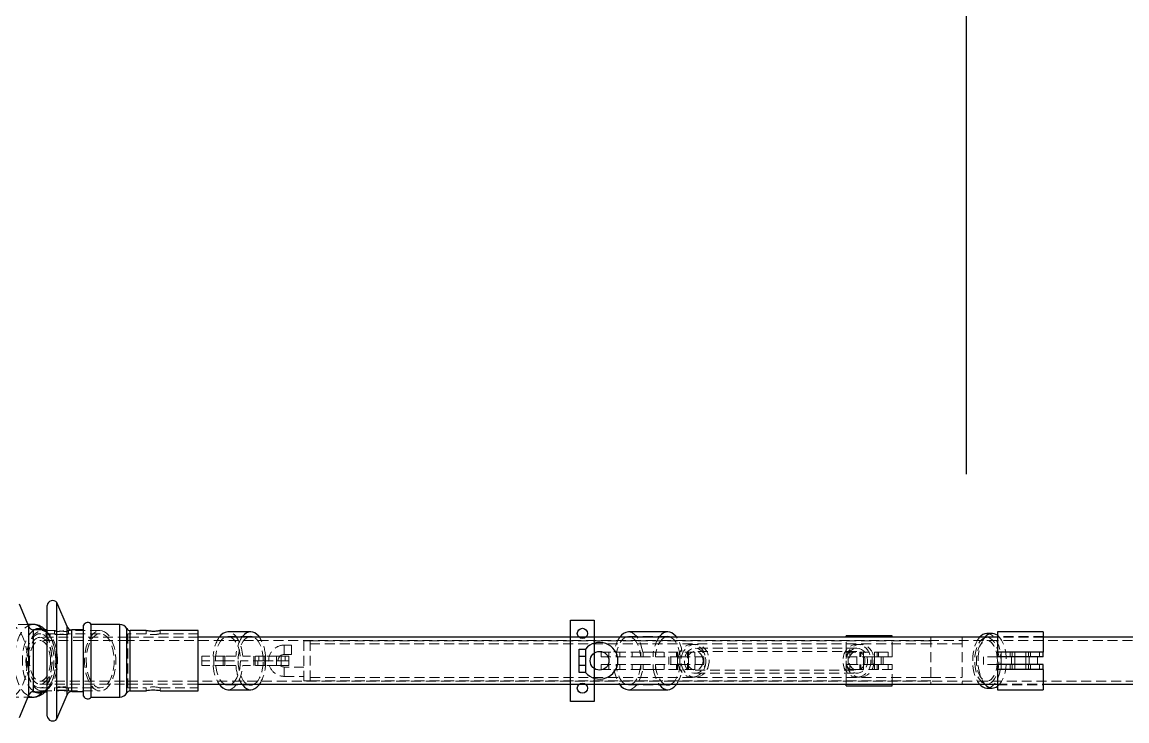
# Model space of a CAD drawing. Header units: millimetres. Extents: x 25083 to 52777, y 24772 to 45779.
# Drawn here: x 48814 to 49521, y 37938 to 38385 of the extents above; entities that cross this region are included whole.
import ezdxf

# ---------------------------------------------------------------- set-up
doc = ezdxf.new("R2010")
doc.units = ezdxf.units.MM
doc.linetypes.add('HIDDEN', pattern=[9.525, 6.35, -3.175])

# ---------------------------------------------------------------- blocks, each defined once
blk = doc.blocks.new('zw$9518')
at = {"color": 7, "linetype": 'Continuous', "lineweight": 25}
for p, q in [((570.81, 191.9), (564.8, 206.26)), ((582.4, 134.67), (582.4, 205.33)), ((595.23, 191.81), (588.74, 207.19)), ((588.74, 132.81), (588.74, 207.19)), ((573.53, 193.2), (570.26, 193.22)), ((570.81, 148.1), (570.81, 191.9)), ((595.23, 148.19), (595.23, 191.81)), ((605.83, 147.3), (605.83, 192.7)), ((628.98, 193.2), (610.66, 193.26)), ((610.66, 146.74), (610.66, 193.26)), ((582.4, 189.77), (573.71, 189.77)), ((605.83, 189.73), (598.17, 189.73)), ((645.77, 189.31), (635.65, 189.31)), ((679.11, 189.31), (654.71, 189.31)), ((679.11, 150.69), (679.11, 189.31)), ((1190.03, 185), (679.11, 185)), ((712.62, 188.5), (698.07, 188.5)), ((979.31, 188.5), (954.15, 188.5)), ((1122.68, 186), (1093.28, 186)), ((1093.28, 185), (1093.28, 186)), ((1122.68, 185), (1122.68, 186)), ((1186.75, 187.5), (1183.33, 187.5)), ((1219.43, 188.5), (1190.03, 188.5)), ((1190.03, 188.5), (1190.03, 175.5)), ((1219.43, 188.5), (1219.43, 175.5)), ((1362.16, 185), (1219.43, 185)), ((1190.03, 172.5), (1190.03, 175.5)), ((1219.43, 175.5), (1190.03, 175.5)), ((1219.43, 172.5), (1190.03, 172.5)), ((1219.43, 172.5), (1219.43, 175.5)), ((1219.43, 167.5), (1190.03, 167.5)), ((1190.03, 164.5), (1190.03, 167.5)), ((1219.43, 164.5), (1190.03, 164.5)), ((1190.03, 164.5), (1190.03, 151.5)), ((1219.43, 164.5), (1219.43, 167.5)), ((1219.43, 164.5), (1219.43, 151.5)), ((573.71, 150.23), (582.4, 150.23)), ((598.17, 150.27), (605.83, 150.27)), ((635.65, 150.69), (645.77, 150.69)), ((654.71, 150.69), (679.11, 150.69)), ((679.11, 155), (1190.03, 155)), ((698.07, 151.5), (712.62, 151.5)), ((954.15, 151.5), (979.31, 151.5)), ((1093.28, 154), (1093.28, 155)), ((1093.28, 154), (1122.68, 154)), ((1122.68, 154), (1122.68, 155)), ((1183.33, 152.5), (1186.75, 152.5)), ((1190.03, 151.5), (1219.43, 151.5)), ((1219.43, 155), (1362.16, 155)), ((564.8, 133.74), (570.81, 148.1)), ((570.26, 146.78), (573.53, 146.8)), ((588.74, 132.81), (595.23, 148.19)), ((610.66, 146.74), (628.98, 146.8))]:
    blk.add_line(p, q, dxfattribs=at)
at = {"color": 7, "linetype": 'HIDDEN', "lineweight": 18}
for p, q in [((582.4, 189.77), (582.4, 205.33)), ((570.26, 193.22), (557.99, 193.26)), ((573.56, 193.2), (574.11, 193.18)), ((628.98, 193.2), (628.98, 146.8)), ((573.71, 189.77), (573.71, 150.23)), ((587.87, 187.31), (577.89, 187.31)), ((634.11, 185), (577.89, 185)), ((579.22, 189.31), (579.32, 189.31)), ((587.87, 189.31), (579.22, 189.31)), ((582.4, 150.23), (582.4, 189.77)), ((582.4, 189.77), (582.4, 189.77)), ((585.06, 184.15), (585.18, 183.9)), ((587.17, 189.31), (587.17, 187.15)), ((616.41, 189.31), (595.53, 189.31)), ((616.41, 187.31), (595.53, 187.31)), ((596.17, 187.14), (596.17, 189.31)), ((598.17, 189.73), (598.17, 150.27)), ((633.43, 190.61), (633.43, 149.39)), ((634.11, 187.31), (634.11, 152.69)), ((645.77, 187.31), (634.11, 187.31)), ((679.11, 185), (634.11, 185)), ((635.65, 189.31), (635.65, 150.69)), ((645.71, 189.31), (645.71, 187.29)), ((654.71, 187.31), (654.71, 189.31)), ((679.11, 187.31), (654.71, 187.31)), ((712.62, 185.5), (698.07, 185.5)), ((979.31, 185.5), (954.15, 185.5)), ((1093.28, 175.5), (1093.28, 185)), ((1122.68, 175.5), (1122.68, 185)), ((1147.44, 185), (1147.44, 155)), ((1167.44, 185), (1167.44, 155)), ((1219.43, 185.5), (1190.03, 185.5)), ((1219.43, 185), (1190.03, 185)), ((634.11, 183), (577.89, 183)), ((1362.16, 183), (634.11, 183)), ((738.7, 180), (734.12, 180)), ((734.12, 179.95), (734.12, 174.05)), ((738.7, 174), (738.7, 180)), ((746.7, 157.25), (746.7, 182.75)), ((750.7, 182.75), (746.7, 182.75)), ((750.7, 182.75), (750.7, 157.25)), ((1147.44, 182.75), (750.7, 182.75)), ((1147.44, 180.75), (750.7, 180.75)), ((996.8, 180.5), (994.73, 180.5)), ((1100.23, 178), (996.8, 178)), ((1102.29, 180.5), (1100.23, 180.5)), ((1167.44, 180.75), (1147.44, 180.75)), ((681.47, 170), (681.47, 173)), ((696.02, 173), (681.47, 173)), ((681.47, 167), (681.47, 170)), ((696.02, 170), (681.47, 170)), ((689.11, 173), (689.11, 170)), ((689.11, 170), (689.11, 167)), ((695.11, 170), (695.11, 173)), ((695.11, 167), (695.11, 170)), ((703.18, 173), (696.02, 173)), ((696.02, 170), (696.02, 173)), ((696.02, 167), (696.02, 170)), ((696.02, 170), (704.61, 170)), ((720.64, 170), (706.09, 170)), ((722.06, 173), (707.51, 173)), ((714.67, 170), (714.67, 173)), ((714.67, 167), (714.67, 170)), ((715.59, 173), (715.59, 170)), ((715.59, 170), (715.59, 167)), ((717.12, 170), (717.12, 167)), ((717.84, 173), (717.84, 170)), ((720.64, 170), (729.22, 170)), ((721.59, 170), (721.59, 173)), ((721.59, 167), (721.59, 170)), ((729.22, 173), (722.06, 173)), ((722.12, 173), (722.12, 170)), ((722.12, 170), (722.12, 167)), ((729.22, 170), (729.22, 173)), ((729.22, 173), (734.73, 173)), ((729.22, 167), (729.22, 170)), ((729.22, 170), (734.73, 170)), ((732.12, 170), (732.12, 173)), ((732.12, 167), (732.12, 170)), ((734.12, 174), (738.7, 174)), ((734.73, 173), (734.73, 170)), ((734.73, 173), (737.12, 173)), ((735.68, 170), (734.73, 170)), ((737.12, 170), (734.73, 170)), ((737.12, 170), (735.68, 170)), ((737.12, 170), (737.12, 173)), ((737.12, 167), (737.12, 170)), ((936.82, 172.5), (936.82, 175.5)), ((961.98, 175.5), (936.82, 175.5)), ((961.98, 172.5), (936.82, 172.5)), ((941.64, 175.5), (941.64, 172.5)), ((948.64, 172.5), (948.64, 175.5)), ((956.53, 175.5), (956.53, 172.5)), ((970.17, 175.5), (961.98, 175.5)), ((961.98, 172.5), (961.98, 175.5)), ((961.98, 172.5), (971.4, 172.5)), ((963.53, 172.5), (963.53, 175.5)), ((969.92, 175.5), (969.92, 172.5)), ((970.17, 175.5), (988.44, 175.5)), ((987.22, 172.5), (971.4, 172.5)), ((971.47, 172.5), (971.47, 175.5)), ((976.92, 172.5), (976.92, 175.5)), ((980.04, 172.5), (980.04, 167.5)), ((981.34, 167.5), (981.34, 172.5)), ((984.82, 175.5), (984.82, 172.5)), ((985.54, 175.5), (985.54, 172.5)), ((985.54, 172.5), (985.54, 167.5)), ((985.59, 172.5), (985.59, 175.5)), ((987.03, 172.5), (987.03, 167.5)), ((987.22, 172.5), (996.63, 172.5)), ((996.63, 175.5), (988.44, 175.5)), ((991.82, 172.5), (991.82, 175.5)), ((992.54, 172.5), (992.54, 175.5)), ((992.54, 167.5), (992.54, 172.5)), ((996.54, 172.5), (996.54, 175.5)), ((996.63, 172.5), (996.63, 175.5)), ((996.63, 172.5), (996.74, 172.5)), ((996.74, 172.5), (996.74, 167.5)), ((996.74, 172.5), (1002.43, 172.5)), ((1100.23, 176), (996.8, 176)), ((1002.43, 167.5), (1002.43, 172.5)), ((1093.28, 172.5), (1093.28, 175.5)), ((1093.28, 175.5), (1102.02, 175.5)), ((1093.28, 172.5), (1094.59, 172.5)), ((1094.59, 172.5), (1094.59, 167.5)), ((1110, 172.5), (1094.59, 172.5)), ((1095.78, 175.5), (1095.78, 172.5)), ((1100.28, 167.5), (1100.28, 172.5)), ((1102.02, 172.5), (1102.02, 175.5)), ((1102.02, 175.5), (1113.94, 175.5)), ((1102.78, 172.5), (1102.78, 175.5)), ((1104.48, 175.5), (1104.48, 172.5)), ((1104.48, 172.5), (1104.48, 167.5)), ((1110, 167.5), (1110, 172.5)), ((1115.69, 172.5), (1110, 172.5)), ((1111.48, 172.5), (1111.48, 175.5)), ((1111.48, 167.5), (1111.48, 172.5)), ((1113.18, 175.5), (1113.18, 172.5)), ((1113.94, 172.5), (1113.94, 175.5)), ((1113.94, 175.5), (1122.68, 175.5)), ((1115.69, 172.5), (1115.69, 167.5)), ((1116.96, 172.5), (1115.69, 172.5)), ((1116.96, 172.5), (1122.68, 172.5)), ((1116.98, 167.5), (1116.98, 172.5)), ((1120.18, 172.5), (1120.18, 175.5)), ((1122.68, 172.5), (1122.68, 175.5)), ((1181.07, 172.5), (1181.07, 167.5)), ((1190.03, 172.5), (1181.07, 172.5)), ((1192.44, 167.5), (1192.44, 172.5)), ((1192.53, 175.5), (1192.53, 172.5)), ((1198.33, 172.5), (1198.33, 175.5)), ((1199.04, 167.5), (1199.04, 172.5)), ((1199.53, 172.5), (1199.53, 175.5)), ((1201.23, 175.5), (1201.23, 172.5)), ((1201.23, 172.5), (1201.23, 167.5)), ((1208.23, 172.5), (1208.23, 175.5)), ((1208.23, 167.5), (1208.23, 172.5)), ((1209.93, 175.5), (1209.93, 172.5)), ((1210.42, 172.5), (1210.42, 167.5)), ((1211.13, 172.5), (1211.13, 175.5)), ((1215.73, 167.5), (1215.73, 172.5)), ((1216.93, 172.5), (1216.93, 175.5)), ((696.02, 167), (681.47, 167)), ((703.18, 167), (696.02, 167)), ((722.06, 167), (707.51, 167)), ((729.22, 167), (722.06, 167)), ((735.68, 167), (729.22, 167)), ((734.12, 166), (734.12, 160)), ((746.7, 166), (734.12, 166)), ((737.12, 167), (735.68, 167)), ((936.82, 164.5), (936.82, 167.5)), ((961.98, 167.5), (936.82, 167.5)), ((961.98, 164.5), (936.82, 164.5)), ((941.64, 167.5), (941.64, 164.5)), ((948.64, 164.5), (948.64, 167.5)), ((956.53, 167.5), (956.53, 164.5)), ((961.98, 164.5), (961.98, 167.5)), ((961.98, 167.5), (971.4, 167.5)), ((970.17, 164.5), (961.98, 164.5)), ((963.53, 164.5), (963.53, 167.5)), ((969.92, 167.5), (969.92, 164.5)), ((970.17, 164.5), (988.44, 164.5)), ((987.22, 167.5), (971.4, 167.5)), ((971.47, 164.5), (971.47, 167.5)), ((976.92, 164.5), (976.92, 167.5)), ((984.82, 167.5), (984.82, 164.5)), ((985.54, 167.5), (985.54, 164.5)), ((985.59, 167.5), (985.59, 164.5)), ((987.22, 167.5), (996.63, 167.5)), ((996.63, 164.5), (988.44, 164.5)), ((991.82, 164.5), (991.82, 167.5)), ((992.54, 164.5), (992.54, 167.5)), ((996.74, 167.5), (996.54, 167.5)), ((996.54, 167.5), (996.54, 164.5)), ((996.63, 164.5), (996.63, 167.5)), ((996.74, 167.5), (1002.43, 167.5)), ((996.8, 164), (1100.23, 164)), ((1093.28, 164.5), (1093.28, 167.5)), ((1093.28, 167.5), (1094.59, 167.5)), ((1102.02, 164.5), (1093.28, 164.5)), ((1093.28, 155), (1093.28, 164.5)), ((1094.59, 167.5), (1110, 167.5)), ((1095.78, 167.5), (1095.78, 164.5)), ((1102.02, 167.5), (1102.02, 164.5)), ((1113.94, 164.5), (1102.02, 164.5)), ((1102.78, 164.5), (1102.78, 167.5)), ((1104.48, 167.5), (1104.48, 164.5)), ((1115.69, 167.5), (1110, 167.5)), ((1111.48, 164.5), (1111.48, 167.5)), ((1113.18, 167.5), (1113.18, 164.5)), ((1113.94, 167.5), (1113.94, 164.5)), ((1122.68, 164.5), (1113.94, 164.5)), ((1115.69, 167.5), (1116.96, 167.5)), ((1116.96, 167.5), (1122.68, 167.5)), ((1120.18, 164.5), (1120.18, 167.5)), ((1122.68, 164.5), (1122.68, 167.5)), ((1122.68, 155), (1122.68, 164.5)), ((1190.03, 167.5), (1181.07, 167.5)), ((1192.53, 167.5), (1192.53, 164.5)), ((1198.33, 167.5), (1198.33, 164.5)), ((1199.53, 164.5), (1199.53, 167.5)), ((1201.23, 167.5), (1201.23, 164.5)), ((1208.23, 164.5), (1208.23, 167.5)), ((1209.93, 167.5), (1209.93, 164.5)), ((1211.13, 167.5), (1211.13, 164.5)), ((1216.93, 164.5), (1216.93, 167.5)), ((577.89, 157), (634.11, 157)), ((634.11, 157), (1362.16, 157)), ((734.12, 160), (746.7, 160)), ((746.7, 157.25), (750.7, 157.25)), ((750.7, 159.25), (1147.44, 159.25)), ((750.7, 157.25), (1147.44, 157.25)), ((994.73, 159.5), (996.8, 159.5)), ((996.8, 162), (1100.23, 162)), ((1100.23, 159.5), (1102.29, 159.5)), ((1147.44, 159.25), (1167.44, 159.25)), ((577.89, 155), (634.11, 155)), ((577.89, 152.69), (587.87, 152.69)), ((579.22, 150.69), (587.87, 150.69)), ((582.4, 134.67), (582.4, 150.23)), ((582.4, 150.23), (582.4, 150.23)), ((587.17, 152.85), (587.17, 150.69)), ((595.53, 152.69), (616.41, 152.69)), ((595.53, 150.69), (616.41, 150.69)), ((596.17, 150.69), (596.17, 152.86)), ((634.11, 155), (679.11, 155)), ((634.11, 152.69), (645.77, 152.69)), ((645.71, 152.71), (645.71, 150.69)), ((654.71, 152.69), (679.11, 152.69)), ((654.71, 150.69), (654.71, 152.69)), ((698.07, 154.5), (712.62, 154.5)), ((954.15, 154.5), (979.31, 154.5)), ((1190.03, 155), (1219.43, 155)), ((1190.03, 154.5), (1219.43, 154.5)), ((557.99, 146.74), (570.26, 146.78))]:
    blk.add_line(p, q, dxfattribs=at)
at = {"color": 8, "linetype": 'Continuous', "lineweight": 25}
for p, q in [((628.98, 146.8), (628.98, 193.2)), ((573.71, 150.23), (573.71, 189.77)), ((598.17, 150.27), (598.17, 189.73)), ((633.43, 149.39), (633.43, 190.61)), ((635.65, 150.69), (635.65, 189.31))]:
    blk.add_line(p, q, dxfattribs=at)
at = {"color": 7, "linetype": 'HIDDEN', "lineweight": 18, "flags": 128}
for points in [[(557.85, 193.26), (558.57, 193.22), (560.04, 192.86), (561.48, 192.16), (562.86, 191.13), (564.16, 189.78), (565.37, 188.12), (566.47, 186.19), (567.43, 184.02), (568.25, 181.63), (568.91, 179.07), (569.4, 176.37), (569.72, 173.57), (569.85, 170.72), (569.81, 167.85), (569.58, 165.02), (569.17, 162.27), (568.6, 159.63), (567.86, 157.15), (566.96, 154.87), (565.93, 152.81), (564.78, 151.02), (563.52, 149.51), (562.18, 148.31), (560.76, 147.44), (559.31, 146.92), (557.83, 146.74)], [(570.56, 147.51), (569.18, 148.36), (567.83, 149.56), (566.58, 151.06), (565.43, 152.85), (564.4, 154.9), (563.51, 157.18), (562.77, 159.66), (562.19, 162.29), (561.79, 165.04), (561.56, 167.86), (561.52, 170.71), (561.65, 173.56), (561.97, 176.35), (562.46, 179.04), (563.12, 181.6), (563.93, 183.98), (564.9, 186.15), (565.99, 188.08), (567.19, 189.73), (568.49, 191.08), (569.87, 192.11), (570.56, 192.49)], [(574.21, 193.16), (574.25, 193.16), (575.72, 192.81), (577.15, 192.11), (578.53, 191.08), (579.83, 189.73), (581.03, 188.08), (582.12, 186.15), (583.09, 183.98), (583.9, 181.6), (584.56, 179.04), (585.05, 176.35), (585.37, 173.56), (585.5, 170.71), (585.46, 167.86), (585.23, 165.04), (584.83, 162.29), (584.25, 159.66), (583.51, 157.18), (582.62, 154.9), (581.59, 152.85), (580.44, 151.06), (579.19, 149.56), (577.84, 148.36), (576.44, 147.5), (574.98, 146.97), (573.51, 146.8)], [(574.3, 150.23), (573.23, 150.96), (571.98, 152.15), (570.82, 153.65), (569.78, 155.43), (568.86, 157.46), (568.08, 159.7), (567.47, 162.11), (567.02, 164.67), (566.75, 167.31), (566.66, 170), (566.75, 172.69), (567.02, 175.33), (567.47, 177.89), (568.08, 180.3), (568.86, 182.54), (569.78, 184.57), (570.82, 186.35), (571.98, 187.85), (573.23, 189.04), (574.3, 189.77)], [(577.89, 187.31), (576.62, 187.13), (575.37, 186.61), (574.18, 185.74), (573.06, 184.56), (572.03, 183.08), (571.13, 181.33), (570.36, 179.36), (569.75, 177.19), (569.31, 174.88), (569.03, 172.46), (568.94, 170), (569.03, 167.54), (569.31, 165.12), (569.75, 162.81), (570.36, 160.64), (571.13, 158.67), (572.03, 156.92), (573.06, 155.44), (574.18, 154.26), (575.37, 153.39), (576.62, 152.87), (577.89, 152.69), (579.17, 152.87), (580.42, 153.39), (581.61, 154.26), (582.73, 155.44), (583.76, 156.92), (584.66, 158.67), (585.42, 160.64), (586.04, 162.81), (586.48, 165.12), (586.75, 167.54), (586.84, 170), (586.75, 172.46), (586.48, 174.88), (586.04, 177.19), (585.42, 179.36), (584.66, 181.33), (583.76, 183.08), (582.73, 184.56), (581.61, 185.74), (580.42, 186.61), (579.17, 187.13), (577.89, 187.31)], [(579.22, 150.69), (577.86, 150.87), (576.52, 151.41), (575.24, 152.29), (574.03, 153.5), (572.92, 155.02), (571.92, 156.82), (571.06, 158.87), (570.35, 161.12), (569.81, 163.53), (569.44, 166.07), (569.26, 168.68), (569.26, 171.32), (569.44, 173.93), (569.81, 176.47), (570.35, 178.88), (571.06, 181.13), (571.92, 183.18), (572.92, 184.98), (574.03, 186.5), (575.24, 187.71), (576.52, 188.59), (577.86, 189.13), (579.22, 189.31), (579.22, 189.31)], [(577.89, 185), (579.08, 184.82), (580.23, 184.3), (581.34, 183.44), (582.36, 182.27), (583.27, 180.81), (584.06, 179.09), (584.71, 177.17), (585.19, 175.07), (585.51, 172.86), (585.65, 170.57), (585.6, 168.28), (585.37, 166.03), (584.97, 163.86), (584.41, 161.85), (583.69, 160.02), (582.83, 158.43), (581.86, 157.11), (580.79, 156.09), (579.66, 155.39), (578.49, 155.04), (577.3, 155.04), (576.13, 155.39), (574.99, 156.09), (573.93, 157.11), (572.96, 158.43), (572.1, 160.02), (571.38, 161.85), (570.82, 163.86), (570.41, 166.03), (570.19, 168.28), (570.14, 170.57), (570.28, 172.86), (570.59, 175.07), (571.08, 177.17), (571.73, 179.09), (572.52, 180.81), (573.43, 182.27), (574.45, 183.44), (575.55, 184.3), (576.71, 184.82), (577.89, 185)], [(579.32, 189.31), (580.58, 189.13), (581.91, 188.59), (583.2, 187.71), (584.41, 186.5), (585.52, 184.98), (586.52, 183.18), (587.38, 181.13), (588.08, 178.88), (588.63, 176.47), (588.99, 173.93), (589.18, 171.32), (589.18, 168.68), (588.99, 166.07), (588.63, 163.53), (588.08, 161.12), (587.38, 158.87), (586.52, 156.82), (585.52, 155.02), (584.41, 153.5), (583.2, 152.29), (581.91, 151.41), (580.58, 150.87), (579.22, 150.69)], [(616.41, 150.69), (615.05, 150.87), (613.72, 151.41), (612.43, 152.29), (611.22, 153.5), (610.11, 155.02), (609.11, 156.82), (608.25, 158.87), (607.54, 161.12), (607, 163.53), (606.63, 166.07), (606.45, 168.68), (606.45, 171.32), (606.63, 173.93), (607, 176.47), (607.54, 178.88), (608.25, 181.13), (609.11, 183.18), (610.11, 184.98), (611.22, 186.5), (612.43, 187.71), (613.72, 188.59), (615.05, 189.13), (616.41, 189.31), (617.77, 189.13), (619.1, 188.59), (620.39, 187.71), (621.6, 186.5), (622.71, 184.98), (623.71, 183.18), (624.57, 181.13), (625.28, 178.88), (625.82, 176.47), (626.19, 173.93), (626.37, 171.32), (626.37, 168.68), (626.19, 166.07), (625.82, 163.53), (625.28, 161.12), (624.57, 158.87), (623.71, 156.82), (622.71, 155.02), (621.6, 153.5), (620.39, 152.29), (619.1, 151.41), (617.77, 150.87), (616.41, 150.69)], [(616.41, 187.31), (615.14, 187.13), (613.89, 186.61), (612.69, 185.74), (611.57, 184.56), (610.55, 183.08), (609.65, 181.33), (608.88, 179.36), (608.27, 177.19), (607.82, 174.88), (607.55, 172.46), (607.46, 170), (607.55, 167.54), (607.82, 165.12), (608.27, 162.81), (608.88, 160.64), (609.65, 158.67), (610.55, 156.92), (611.57, 155.44), (612.69, 154.26), (613.89, 153.39), (615.14, 152.87), (616.41, 152.69), (617.68, 152.87), (618.93, 153.39), (620.13, 154.26), (621.25, 155.44), (622.27, 156.92), (623.17, 158.67), (623.94, 160.64), (624.55, 162.81), (625, 165.12), (625.27, 167.54), (625.36, 170), (625.27, 172.46), (625, 174.88), (624.55, 177.19), (623.94, 179.36), (623.17, 181.33), (622.27, 183.08), (621.25, 184.56), (620.13, 185.74), (618.93, 186.61), (617.68, 187.13), (616.41, 187.31)], [(690.06, 170), (690.16, 172.42), (690.45, 174.79), (690.93, 177.04), (691.59, 179.11), (692.41, 180.96), (693.36, 182.54), (694.43, 183.81), (695.6, 184.74), (696.82, 185.31), (698.07, 185.5), (699.33, 185.31), (700.55, 184.74), (701.71, 183.81), (702.78, 182.54), (703.74, 180.96), (704.56, 179.11), (705.22, 177.04), (705.7, 174.79), (705.99, 172.42), (706.09, 170)], [(707.51, 173), (707.2, 175.53), (706.71, 177.95), (706.05, 180.22), (705.23, 182.28), (704.27, 184.1), (703.18, 185.64), (702, 186.87), (700.73, 187.77), (699.42, 188.32), (698.07, 188.5)], [(710.6, 185), (710.15, 184.74), (708.98, 183.81), (707.91, 182.54), (706.96, 180.96), (706.14, 179.11), (705.48, 177.04), (705, 174.79), (704.71, 172.42), (704.61, 170)], [(720.64, 170), (720.54, 172.42), (720.25, 174.79), (719.77, 177.04), (719.11, 179.11), (718.29, 180.96), (717.34, 182.54), (716.26, 183.81), (715.1, 184.74), (714.64, 185)], [(946.23, 172.5), (946.53, 174.85), (947.02, 177.09), (947.68, 179.15), (948.49, 180.99), (949.45, 182.56), (950.52, 183.82), (951.68, 184.75), (952.9, 185.31), (954.15, 185.5), (955.39, 185.31), (956.61, 184.75), (957.77, 183.82), (958.84, 182.56), (959.8, 180.99), (960.61, 179.15), (961.27, 177.09), (961.76, 174.85), (962.06, 172.5)], [(963.28, 175.5), (962.79, 177.93), (962.13, 180.2), (961.31, 182.27), (960.34, 184.09), (959.26, 185.64), (958.07, 186.87), (956.81, 187.77), (955.49, 188.32), (954.15, 188.5)], [(977.29, 185), (976.84, 184.75), (975.68, 183.82), (974.61, 182.56), (973.66, 180.99), (972.84, 179.15), (972.18, 177.09), (971.7, 174.85), (971.4, 172.5)], [(987.22, 172.5), (986.92, 174.85), (986.44, 177.09), (985.78, 179.15), (984.96, 180.99), (984.01, 182.56), (982.94, 183.82), (981.78, 184.75), (981.33, 185)], [(1178.67, 185), (1178.44, 184.72), (1177.4, 183.23), (1176.49, 181.46), (1175.72, 179.46), (1175.1, 177.27), (1174.65, 174.93), (1174.37, 172.49), (1174.28, 170), (1174.37, 167.51), (1174.65, 165.07), (1175.1, 162.73), (1175.72, 160.54), (1176.49, 158.54), (1177.4, 156.77), (1178.44, 155.28), (1178.67, 155)], [(1183.33, 185), (1184.52, 184.82), (1185.67, 184.3), (1186.77, 183.44), (1187.79, 182.27), (1188.71, 180.81), (1189.5, 179.09), (1190.15, 177.17), (1190.63, 175.07), (1190.95, 172.86), (1191.08, 170.57), (1191.04, 168.28), (1190.81, 166.03), (1190.41, 163.86), (1189.84, 161.85), (1189.12, 160.02), (1188.27, 158.43), (1187.3, 157.11), (1186.23, 156.09), (1185.1, 155.39), (1183.93, 155.04), (1182.74, 155.04), (1181.56, 155.39), (1180.43, 156.09), (1179.37, 157.11), (1178.4, 158.43), (1177.54, 160.02), (1176.82, 161.85), (1176.25, 163.86), (1175.85, 166.03), (1175.63, 168.28), (1175.58, 170.57), (1175.72, 172.86), (1176.03, 175.07), (1176.52, 177.17), (1177.16, 179.09), (1177.95, 180.81), (1178.87, 182.27), (1179.89, 183.44), (1180.99, 184.3), (1182.15, 184.82), (1183.33, 185)], [(1182.09, 185), (1181.86, 184.72), (1180.83, 183.23), (1179.92, 181.46), (1179.14, 179.46), (1178.52, 177.27), (1178.07, 174.93), (1177.8, 172.49), (1177.71, 170), (1177.8, 167.51), (1178.07, 165.07), (1178.52, 162.73), (1179.14, 160.54), (1179.92, 158.54), (1180.83, 156.77), (1181.86, 155.28), (1182.09, 155)], [(1183.33, 152.5), (1184.62, 152.68), (1185.88, 153.21), (1187.09, 154.08), (1188.22, 155.28), (1189.26, 156.77), (1190.17, 158.54), (1190.94, 160.54), (1191.56, 162.73), (1192.01, 165.07), (1192.29, 167.51), (1192.38, 170), (1192.29, 172.49), (1192.01, 174.93), (1191.56, 177.27), (1190.94, 179.46), (1190.17, 181.46), (1189.26, 183.23), (1188.22, 184.72), (1187.09, 185.92), (1185.88, 186.79), (1184.62, 187.32), (1183.33, 187.5)], [(1190.03, 153.69), (1190.51, 154.08), (1191.65, 155.28), (1192.68, 156.77), (1193.59, 158.54), (1194.37, 160.54), (1194.99, 162.73), (1195.44, 165.07), (1195.71, 167.51), (1195.8, 170), (1195.71, 172.49), (1195.44, 174.93), (1194.99, 177.27), (1194.37, 179.46), (1193.59, 181.46), (1192.68, 183.23), (1191.65, 184.72), (1190.51, 185.92), (1190.03, 186.31)], [(584.62, 170), (584.53, 167.86), (584.25, 165.78), (583.81, 163.81), (583.2, 162.02), (582.45, 160.44), (581.57, 159.12), (580.59, 158.09), (579.54, 157.4), (578.45, 157.04), (577.34, 157.04), (576.24, 157.4), (575.19, 158.09), (574.22, 159.12), (573.34, 160.44), (572.59, 162.02), (571.98, 163.81), (571.54, 165.78), (571.26, 167.86), (571.17, 170), (571.26, 172.14), (571.54, 174.22), (571.98, 176.19), (572.59, 177.98), (573.34, 179.56), (574.22, 180.88), (575.19, 181.91), (576.24, 182.6), (577.34, 182.96), (578.45, 182.96), (579.54, 182.6), (580.59, 181.91), (581.57, 180.88), (582.45, 179.56), (583.2, 177.98), (583.81, 176.19), (584.25, 174.22), (584.53, 172.14), (584.62, 170)], [(994.73, 159.5), (996.38, 159.68), (997.98, 160.21), (999.46, 161.07), (1000.78, 162.24), (1001.9, 163.67), (1002.77, 165.32), (1003.37, 167.13), (1003.68, 169.03), (1003.68, 170.97), (1003.37, 172.87), (1002.77, 174.68), (1001.9, 176.33), (1000.78, 177.76), (999.46, 178.93), (997.98, 179.79), (996.38, 180.32), (994.73, 180.5), (993.08, 180.32), (991.48, 179.79), (990, 178.93), (988.68, 177.76), (987.56, 176.33), (986.69, 174.68), (986.09, 172.87), (985.78, 170.97), (985.78, 169.03), (986.09, 167.13), (986.69, 165.32), (987.56, 163.67), (988.68, 162.24), (990, 161.07), (991.48, 160.21), (993.08, 159.68), (994.73, 159.5)], [(996.8, 159.5), (998.45, 159.68), (1000.05, 160.21), (1001.53, 161.07), (1002.85, 162.24), (1003.97, 163.67), (1004.84, 165.32), (1005.44, 167.13), (1005.75, 169.03), (1005.75, 170.97), (1005.44, 172.87), (1004.84, 174.68), (1003.97, 176.33), (1002.85, 177.76), (1001.53, 178.93), (1000.05, 179.79), (998.45, 180.32), (996.8, 180.5), (995.15, 180.32), (993.55, 179.79), (992.07, 178.93), (990.74, 177.76), (989.63, 176.33), (988.75, 174.68), (988.15, 172.87), (987.85, 170.97), (987.85, 169.03), (988.15, 167.13), (988.75, 165.32), (989.63, 163.67), (990.74, 162.24), (992.07, 161.07), (993.55, 160.21), (995.15, 159.68), (996.8, 159.5)], [(996.8, 178), (998.27, 177.81), (999.67, 177.26), (1000.94, 176.37), (1002.02, 175.18), (1002.85, 173.75), (1003.4, 172.14), (1003.64, 170.43), (1003.56, 168.71), (1003.16, 167.04), (1002.47, 165.51), (1001.51, 164.19), (1000.33, 163.15), (998.98, 162.42), (997.54, 162.05), (996.06, 162.05), (994.61, 162.42), (993.27, 163.15), (992.09, 164.19), (991.13, 165.51), (990.44, 167.04), (990.04, 168.71), (989.96, 170.43), (990.2, 172.14), (990.75, 173.75), (991.58, 175.18), (992.65, 176.37), (993.92, 177.26), (995.33, 177.81), (996.8, 178)], [(1100.23, 159.5), (1101.88, 159.68), (1103.47, 160.21), (1104.96, 161.07), (1106.28, 162.24), (1107.4, 163.67), (1108.27, 165.32), (1108.87, 167.13), (1109.17, 169.03), (1109.17, 170.97), (1108.87, 172.87), (1108.27, 174.68), (1107.4, 176.33), (1106.28, 177.76), (1104.96, 178.93), (1103.47, 179.79), (1101.88, 180.32), (1100.23, 180.5), (1098.57, 180.32), (1096.98, 179.79), (1095.49, 178.93), (1094.17, 177.76), (1093.05, 176.33), (1092.18, 174.68), (1091.58, 172.87), (1091.28, 170.97), (1091.28, 169.03), (1091.58, 167.13), (1092.18, 165.32), (1093.05, 163.67), (1094.17, 162.24), (1095.49, 161.07), (1096.98, 160.21), (1098.57, 159.68), (1100.23, 159.5)], [(1102.29, 159.5), (1103.95, 159.68), (1105.54, 160.21), (1107.02, 161.07), (1108.35, 162.24), (1109.47, 163.67), (1110.34, 165.32), (1110.94, 167.13), (1111.24, 169.03), (1111.24, 170.97), (1110.94, 172.87), (1110.34, 174.68), (1109.47, 176.33), (1108.35, 177.76), (1107.02, 178.93), (1105.54, 179.79), (1103.95, 180.32), (1102.29, 180.5), (1100.64, 180.32), (1099.05, 179.79), (1097.56, 178.93), (1096.24, 177.76), (1095.12, 176.33), (1094.25, 174.68), (1093.65, 172.87), (1093.35, 170.97), (1093.35, 169.03), (1093.65, 167.13), (1094.25, 165.32), (1095.12, 163.67), (1096.24, 162.24), (1097.56, 161.07), (1099.05, 160.21), (1100.64, 159.68), (1102.29, 159.5)], [(1100.23, 178), (1101.7, 177.81), (1103.1, 177.26), (1104.37, 176.37), (1105.44, 175.18), (1106.27, 173.75), (1106.82, 172.14), (1107.06, 170.43), (1106.98, 168.71), (1106.59, 167.04), (1105.89, 165.51), (1104.93, 164.19), (1103.76, 163.15), (1102.41, 162.42), (1100.97, 162.05), (1099.49, 162.05), (1098.04, 162.42), (1096.7, 163.15), (1095.52, 164.19), (1094.56, 165.51), (1093.86, 167.04), (1093.47, 168.71), (1093.39, 170.43), (1093.63, 172.14), (1094.18, 173.75), (1095.01, 175.18), (1096.08, 176.37), (1097.35, 177.26), (1098.75, 177.81), (1100.23, 178)], [(1190.05, 170), (1189.96, 167.86), (1189.69, 165.78), (1189.24, 163.81), (1188.64, 162.02), (1187.88, 160.44), (1187.01, 159.12), (1186.03, 158.09), (1184.98, 157.4), (1183.89, 157.04), (1182.78, 157.04), (1181.68, 157.4), (1180.63, 158.09), (1179.65, 159.12), (1178.78, 160.44), (1178.03, 162.02), (1177.42, 163.81), (1176.97, 165.78), (1176.7, 167.86), (1176.61, 170), (1176.7, 172.14), (1176.97, 174.22), (1177.42, 176.19), (1178.03, 177.98), (1178.78, 179.56), (1179.65, 180.88), (1180.63, 181.91), (1181.68, 182.6), (1182.78, 182.96), (1183.89, 182.96), (1184.98, 182.6), (1186.03, 181.91), (1187.01, 180.88), (1187.88, 179.56), (1188.64, 177.98), (1189.24, 176.19), (1189.69, 174.22), (1189.96, 172.14), (1190.05, 170)], [(706.09, 170), (705.99, 167.58), (705.7, 165.21), (705.22, 162.96), (704.56, 160.89), (703.74, 159.04), (702.78, 157.46), (701.71, 156.19), (700.55, 155.26), (699.33, 154.69), (698.07, 154.5), (696.82, 154.69), (695.6, 155.26), (694.43, 156.19), (693.36, 157.46), (692.41, 159.04), (691.59, 160.89), (690.93, 162.96), (690.45, 165.21), (690.16, 167.58), (690.06, 170)], [(704.61, 170), (704.71, 167.58), (705, 165.21), (705.48, 162.96), (706.14, 160.89), (706.96, 159.04), (707.91, 157.46), (708.98, 156.19), (710.15, 155.26), (710.6, 155)], [(714.64, 155), (715.1, 155.26), (716.26, 156.19), (717.34, 157.46), (718.29, 159.04), (719.11, 160.89), (719.77, 162.96), (720.25, 165.21), (720.54, 167.58), (720.64, 170)], [(1001.93, 170), (1001.77, 168.51), (1001.3, 167.11), (1000.54, 165.89), (999.55, 164.93), (998.39, 164.29), (997.12, 164.01), (995.84, 164.11), (994.61, 164.57), (993.53, 165.38), (992.64, 166.47), (992.02, 167.79), (991.7, 169.25), (991.7, 170.75), (992.02, 172.21), (992.64, 173.53), (993.53, 174.62), (994.61, 175.43), (995.84, 175.89), (997.12, 175.99), (998.39, 175.71), (999.55, 175.07), (1000.54, 174.11), (1001.3, 172.89), (1001.77, 171.49), (1001.93, 170)], [(1105.36, 170), (1105.2, 168.51), (1104.73, 167.11), (1103.97, 165.89), (1102.98, 164.93), (1101.81, 164.29), (1100.55, 164.01), (1099.26, 164.11), (1098.04, 164.57), (1096.95, 165.38), (1096.07, 166.47), (1095.45, 167.79), (1095.13, 169.25), (1095.13, 170.75), (1095.45, 172.21), (1096.07, 173.53), (1096.95, 174.62), (1098.04, 175.43), (1099.26, 175.89), (1100.55, 175.99), (1101.81, 175.71), (1102.98, 175.07), (1103.97, 174.11), (1104.73, 172.89), (1105.2, 171.49), (1105.36, 170)], [(698.07, 151.5), (699.42, 151.68), (700.73, 152.23), (702, 153.13), (703.18, 154.36), (704.27, 155.9), (705.23, 157.72), (706.05, 159.78), (706.71, 162.05), (707.2, 164.47), (707.51, 167)], [(962.06, 167.5), (961.76, 165.15), (961.27, 162.91), (960.61, 160.85), (959.8, 159.01), (958.84, 157.44), (957.77, 156.18), (956.61, 155.25), (955.39, 154.69), (954.15, 154.5), (952.9, 154.69), (951.68, 155.25), (950.52, 156.18), (949.45, 157.44), (948.49, 159.01), (947.68, 160.85), (947.02, 162.91), (946.53, 165.15), (946.23, 167.5)], [(954.15, 151.5), (955.49, 151.68), (956.81, 152.23), (958.07, 153.13), (959.26, 154.36), (960.34, 155.91), (961.31, 157.73), (962.13, 159.8), (962.79, 162.07), (963.28, 164.5)], [(971.4, 167.5), (971.7, 165.15), (972.18, 162.91), (972.84, 160.85), (973.66, 159.01), (974.61, 157.44), (975.68, 156.18), (976.84, 155.25), (977.29, 155)], [(981.33, 155), (981.78, 155.25), (982.94, 156.18), (984.01, 157.44), (984.96, 159.01), (985.78, 160.85), (986.44, 162.91), (986.92, 165.15), (987.22, 167.5)]]:
    blk.add_lwpolyline(points, dxfattribs=at)
at = {"color": 7, "linetype": 'Continuous', "lineweight": 25, "flags": 128}
for points in [[(718.22, 185), (717.73, 185.64), (716.55, 186.87), (715.28, 187.77), (713.97, 188.32), (712.62, 188.5), (711.28, 188.32), (709.97, 187.77), (708.7, 186.87), (707.52, 185.64), (707.02, 185)], [(984.91, 185), (984.42, 185.64), (983.24, 186.87), (981.97, 187.77), (980.65, 188.32), (979.31, 188.5), (977.96, 188.32), (976.65, 187.77), (975.38, 186.87), (974.19, 185.64), (973.71, 185)], [(707.02, 155), (707.52, 154.36), (708.7, 153.13), (709.97, 152.23), (711.28, 151.68), (712.62, 151.5), (713.97, 151.68), (715.28, 152.23), (716.55, 153.13), (717.73, 154.36), (718.22, 155)], [(973.71, 155), (974.19, 154.36), (975.38, 153.13), (976.65, 152.23), (977.96, 151.68), (979.31, 151.5), (980.65, 151.68), (981.97, 152.23), (983.24, 153.13), (984.42, 154.36), (984.91, 155)]]:
    blk.add_lwpolyline(points, dxfattribs=at)
at = {"color": 7, "linetype": 'Continuous', "lineweight": 25}
for centre, radius, start, end in [((585.99, 204.84), 3.62, 40.50627, 172.13513), ((573.75, 192.86), 3.09, 197.93321, 269.33777), ((598.15, 192.81), 3.09, 198.95102, 270.35558), ((608.4, 191.64), 2.78, 35.60513, 157.55636), ((628.96, 188.06), 5.15, 29.70537, 89.66929), ((635.66, 191.88), 2.57, 209.70537, 269.82499), ((698.84, 181.04), 7.5, 95.89403, 148.12012), ((712.62, 181.13), 4.37, 62.47274, 117.52726), ((954.92, 181.04), 7.5, 95.9035, 148.11064), ((979.31, 181.13), 4.37, 62.47079, 117.52921), ((1183.73, 181.16), 6.35, 93.59207, 142.81917), ((1186.7, 181.79), 5.62, 53.68758, 145.12595), ((573.75, 147.14), 3.09, 90.66223, 162.06679), ((598.15, 147.19), 3.09, 89.64442, 161.04898), ((628.96, 151.94), 5.15, 270.33071, 330.29463), ((635.66, 148.12), 2.57, 90.17501, 150.29463), ((650.21, 131.66), 19.55, 76.69509, 103.12833), ((698.73, 158.78), 7.3, 211.12067, 264.86518), ((712.62, 158.87), 4.37, 242.47274, 297.52726), ((954.8, 158.78), 7.31, 211.12905, 264.8568), ((979.31, 158.87), 4.37, 242.47079, 297.52921), ((1183.73, 158.84), 6.35, 217.18083, 266.40793), ((1187.15, 158.84), 6.35, 217.18083, 266.40793), ((1186.61, 158.02), 5.52, 271.51413, 308.2913), ((608.4, 148.36), 2.78, 202.44364, 324.39487), ((585.99, 135.16), 3.62, 187.86487, 319.49373)]:
    blk.add_arc(centre, radius, start, end, dxfattribs=at)
at = {"color": 8, "linetype": 'Continuous', "lineweight": 25}
for centre, radius, start, end in [((573.56, 186.54), 6.67, 89.97361, 116.68286), ((577.31, 184.62), 5.97, 59.6814, 120.3186), ((577.41, 155.58), 6.18, 239.7729, 269.05615), ((577.21, 155.58), 6.18, 270.94385, 300.2271), ((573.59, 153.61), 6.82, 243.60289, 269.29185)]:
    blk.add_arc(centre, radius, start, end, dxfattribs=at)
at = {"color": 7, "linetype": 'HIDDEN', "lineweight": 18}
for centre, radius, start, end in [((574.91, 180.84), 10.44, 34.57895, 58.79208), ((552.61, 169.99), 35.42, 337.32947, 23.11977), ((712.91, 171.84), 24.3, 147.22888, 177.27554), ((727.46, 171.84), 24.3, 147.22888, 177.27554), ((697.79, 171.84), 24.3, 2.72446, 32.77112), ((967.5, 172.54), 22.68, 146.67766, 172.50372), ((992.66, 172.54), 22.68, 146.67766, 172.50372), ((966.44, 172.72), 22.18, 7.20175, 33.61687), ((734.12, 170), 10, 90, 270), ((734.12, 170), 4, 90, 270), ((712.91, 168.16), 24.3, 182.72446, 212.77112), ((727.46, 168.16), 24.3, 182.72446, 212.77112), ((697.79, 168.16), 24.3, 327.22888, 357.27554), ((967.02, 167.28), 22.18, 187.20175, 213.61687), ((992.18, 167.28), 22.18, 187.20175, 213.61687), ((965.96, 167.46), 22.68, 326.67766, 352.50372), ((574.86, 159.24), 10.53, 301.2592, 326.26357), ((650.21, 135.7), 17.58, 75.16971, 104.63106)]:
    blk.add_arc(centre, radius, start, end, dxfattribs=at)
at = {"color": 7, "linetype": 'Continuous', "lineweight": 25}
for points, knots in [([(581.28, 189.77), (580.99, 190.05), (580.26, 190.78), (578.92, 191.69), (577.34, 192.5), (575.64, 193), (574.36, 193.23), (573.66, 193.19), (573.57, 193.18)], [0, 0, 0, 0, 0.138307, 0.351867, 0.556527, 0.754946, 0.96749, 1, 1, 1, 1]), ([(654.71, 189.31), (654.66, 189.3), (654.56, 189.27), (653.81, 189.11), (652.69, 188.93), (651.27, 188.79), (649.74, 188.76), (648.29, 188.86), (647.03, 189.03), (646.14, 189.21), (645.7, 189.31), (645.75, 189.3), (645.77, 189.29)], [0, 0, 0, 0, 0.1054209, 0.2107764, 0.3178421, 0.426242, 0.532722, 0.6370013, 0.7422336, 0.8500526, 0.9581312, 1, 1, 1, 1]), ([(573.48, 146.8), (573.93, 146.81), (574.96, 146.85), (576.55, 147.23), (578.2, 147.9), (579.74, 148.86), (580.78, 149.65), (581.26, 150.18), (581.31, 150.23)], [0, 0, 0, 0, 0.152906, 0.354407, 0.556295, 0.76263, 0.97693, 1, 1, 1, 1])]:
    blk.add_open_spline(points, degree=3, knots=knots, dxfattribs=at)
at = {"color": 7, "linetype": 'HIDDEN', "lineweight": 18}
for points, knots in [([(579.29, 189.28), (579.5, 189.27), (579.97, 189.27), (580.75, 188.99), (581.67, 188.46), (582.63, 187.64), (583.59, 186.51), (584.48, 185.2), (585, 184.15), (585.24, 183.66)], [0, 0, 0, 0, 0.116032, 0.272155, 0.417397, 0.57214, 0.721499, 0.869418, 1, 1, 1, 1]), ([(587.96, 170.23), (587.96, 170.32), (587.99, 171.29), (587.86, 173.17), (587.57, 175.82), (587.09, 178.4), (586.42, 180.89), (585.57, 183.25), (584.54, 185.46), (583.29, 187.48), (582.2, 188.92), (581.46, 189.6), (581.28, 189.77)], [0, 0, 0, 0, 0.010903, 0.126553, 0.242453, 0.358904, 0.476257, 0.59487, 0.715035, 0.836786, 0.959234, 1, 1, 1, 1]), ([(595.53, 189.31), (595.23, 189.3), (594.63, 189.27), (593.3, 189.11), (591.81, 188.93), (590.28, 188.79), (588.92, 188.76), (587.88, 188.86), (587.25, 189.03), (587.1, 189.21), (587.47, 189.32), (588.3, 189.31), (589.49, 189.18), (590.93, 189), (592.46, 188.83), (593.91, 188.76), (595.09, 188.81), (595.9, 188.96), (596.25, 189.14), (596.12, 189.28), (595.71, 189.3), (595.53, 189.31)], [0, 0, 0, 0, 0.052711, 0.10539, 0.158923, 0.213124, 0.266365, 0.318505, 0.371122, 0.425033, 0.479073, 0.531899, 0.58407, 0.637075, 0.691192, 0.744974, 0.797422, 0.849648, 0.903072, 0.95728, 1, 1, 1, 1]), ([(595.53, 187.31), (595.23, 187.3), (594.63, 187.27), (593.31, 187.09), (591.82, 186.88), (590.29, 186.73), (588.93, 186.7), (587.89, 186.8), (587.26, 187), (587.1, 187.2), (587.45, 187.32), (588.28, 187.31), (589.46, 187.17), (590.88, 186.97), (592.41, 186.78), (593.87, 186.69), (595.06, 186.74), (595.88, 186.91), (596.24, 187.11), (596.13, 187.28), (595.72, 187.3), (595.53, 187.31)], [0, 0, 0, 0, 0.0524769, 0.104914, 0.1583968, 0.2127305, 0.2658819, 0.3176434, 0.369978, 0.4239273, 0.4780726, 0.5307235, 0.5825347, 0.6353331, 0.6895325, 0.7433901, 0.7955742, 0.8474107, 0.9007096, 0.9550491, 1, 1, 1, 1]), ([(654.71, 187.31), (654.66, 187.3), (654.56, 187.27), (653.82, 187.09), (652.7, 186.88), (651.29, 186.73), (649.76, 186.7), (648.31, 186.8), (647.05, 187), (646.16, 187.19), (645.7, 187.31), (645.75, 187.3), (645.77, 187.29)], [0, 0, 0, 0, 0.104953, 0.209827, 0.316792, 0.425458, 0.53176, 0.635283, 0.739951, 0.847849, 0.956139, 1, 1, 1, 1]), ([(581.31, 150.23), (581.72, 150.67), (582.63, 151.6), (583.82, 153.32), (584.94, 155.34), (585.9, 157.58), (586.68, 159.98), (587.28, 162.51), (587.7, 165.12), (587.94, 167.71), (587.95, 169.42), (587.96, 170.23)], [0, 0, 0, 0, 0.095451, 0.206678, 0.32143, 0.437735, 0.553728, 0.668929, 0.783341, 0.897172, 1, 1, 1, 1]), ([(585.34, 156.55), (585.08, 156.01), (584.55, 154.92), (583.65, 153.57), (582.71, 152.45), (581.77, 151.62), (580.86, 151.06), (580.02, 150.74), (579.49, 150.71), (579.23, 150.69)], [0, 0, 0, 0, 0.1368097, 0.2797259, 0.4217577, 0.5636445, 0.7067992, 0.854827, 1, 1, 1, 1]), ([(595.53, 152.69), (595.74, 152.7), (596.17, 152.73), (596.22, 152.91), (595.8, 153.12), (594.9, 153.27), (593.65, 153.3), (592.2, 153.2), (590.7, 153), (589.28, 152.8), (588.12, 152.68), (587.37, 152.69), (587.09, 152.83), (587.31, 153.03), (588.01, 153.22), (589.13, 153.31), (590.51, 153.26), (592.01, 153.09), (593.48, 152.89), (594.72, 152.72), (595.28, 152.7), (595.53, 152.69)], [0, 0, 0, 0, 0.0524769, 0.104914, 0.1583968, 0.2127305, 0.2658819, 0.3176434, 0.369978, 0.4239273, 0.4780726, 0.5307235, 0.5825347, 0.6353331, 0.6895325, 0.7433901, 0.7955742, 0.8474107, 0.9007096, 0.9550491, 1, 1, 1, 1]), ([(595.53, 150.69), (595.74, 150.7), (596.17, 150.73), (596.22, 150.89), (595.79, 151.07), (594.89, 151.21), (593.64, 151.24), (592.18, 151.14), (590.67, 150.97), (589.26, 150.79), (588.1, 150.68), (587.36, 150.69), (587.09, 150.82), (587.32, 151), (588.04, 151.17), (589.17, 151.24), (590.56, 151.19), (592.07, 151.04), (593.54, 150.86), (594.75, 150.72), (595.29, 150.7), (595.53, 150.69)], [0, 0, 0, 0, 0.052711, 0.10539, 0.158923, 0.213124, 0.266365, 0.318505, 0.371122, 0.425033, 0.479073, 0.531899, 0.58407, 0.637075, 0.691192, 0.744974, 0.797422, 0.849648, 0.903072, 0.95728, 1, 1, 1, 1]), ([(646.24, 150.81), (646.23, 150.81), (646.02, 150.77), (645.97, 150.75), (645.92, 150.74)], [0, 0, 0, 0, 0.068569, 1, 1, 1, 1])]:
    blk.add_open_spline(points, degree=3, knots=knots, dxfattribs=at)
blk = doc.blocks.new('zw$A0')
at = {"color": 3}
for points in [[(0, 19.22), (4, 19.22), (4, 4.22), (0, 4.22)], [(0, 14.72), (4, 14.72), (4, 8.72), (0, 8.72)]]:
    blk.add_lwpolyline(points, close=True, dxfattribs=at)
blk.add_circle((13, 11.72), 6, dxfattribs=at)
blk.add_arc((13, 11.72), 11.72, 219.80557, 140.19443, dxfattribs=at)
blk = doc.blocks.new('zw$5A47')
at = {"color": 4}
for points in [[(0, 15), (52, 15), (52, 0), (0, 0)], [(23, 9.5), (29, 9.5), (29, 5.5), (23, 5.5)]]:
    blk.add_lwpolyline(points, close=True, dxfattribs=at)
for centre in [(8.5, 7.5), (43.5, 7.5)]:
    blk.add_circle(centre, 3.25, dxfattribs=at)
blk = doc.blocks.new('zw$88AC')
at = {"color": 1, "rotation": 90}
blk.add_blockref('zw$5A47', (15, 0), dxfattribs=at)
at = {"color": 1}
blk.add_blockref('zw$A0', (5.5, 14.28), dxfattribs=at)

msp = doc.modelspace()

# ---------------------------------------------------------------- linework, layer by layer
at = {"color": 1}
msp.add_line((49417.913, 39309.908), (49417.913, 38095.854), dxfattribs=at)

# ---------------------------------------------------------------- block references
for name, p in [('zw$9518', (48247.913, 37806.508)), ('zw$88AC', (49165.118, 37950.508))]:
    msp.add_blockref(name, p, dxfattribs=at)

doc.saveas('drawing.dxf')
